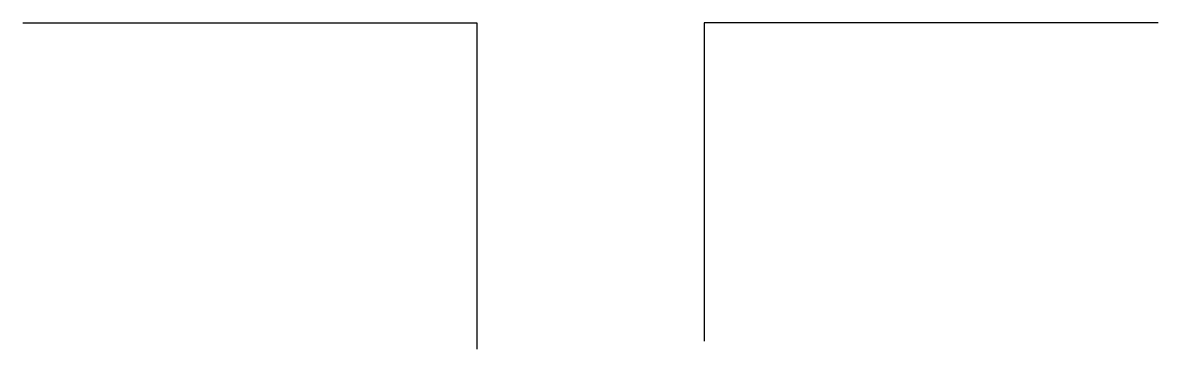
# Model space of a CAD drawing. Header units: inches. Extents: x 10 to 35, y 7.3 to 14.5.
import ezdxf

# ---------------------------------------------------------------- set-up
doc = ezdxf.new("R2010")
doc.units = ezdxf.units.IN
doc.header["$MEASUREMENT"] = 0

msp = doc.modelspace()

# ---------------------------------------------------------------- linework, layer by layer
at = {"extrusion": (-1, 0, 0)}
for p, q in [((10.032, 14.491, 38), (20.032, 14.491, 38)), ((20.032, 14.491, 38), (20.032, 7.313, 38))]:
    msp.add_line(p, q, dxfattribs=at)
at = {"extrusion": (1, 0, 0)}
for p, q in [((35.032, 14.491, 37.964), (25.032, 14.491, 37.964)), ((25.032, 14.491, 37.964), (25.032, 7.491, 37.964))]:
    msp.add_line(p, q, dxfattribs=at)

doc.saveas('drawing.dxf')
